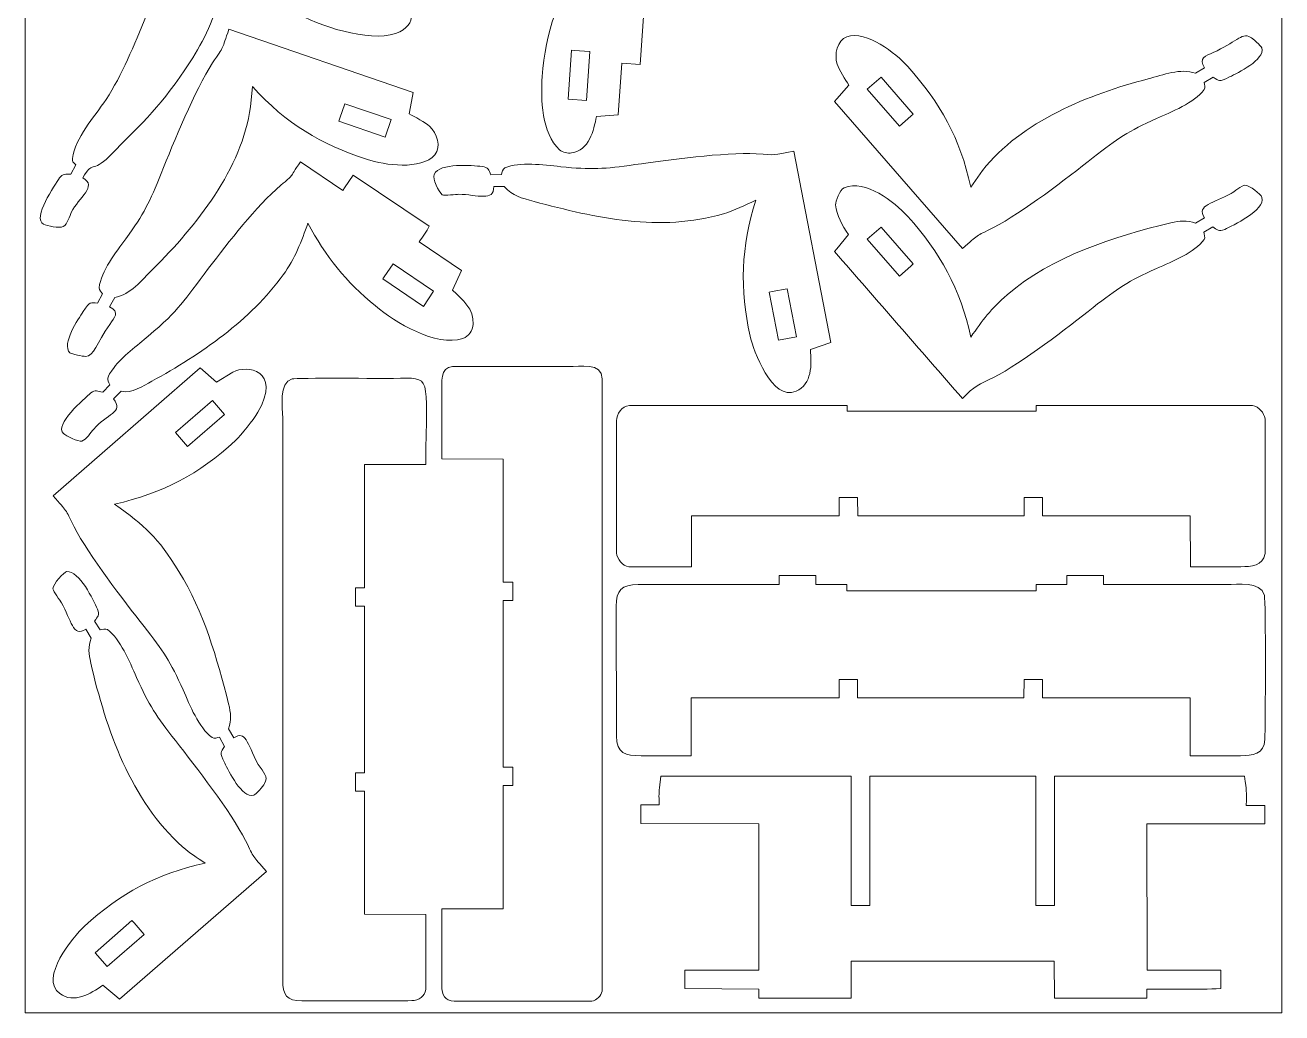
# Model space of a CAD drawing. Header units: centimetres. Extents: x -85 to 60, y -31 to -1.
# Drawn here: x -23.17 to -2.17, y -30.64 to -14.14 of the extents above; entities that cross this region are included whole.
import ezdxf

# ---------------------------------------------------------------- set-up
doc = ezdxf.new("R2010")
doc.units = ezdxf.units.CM
doc.header["$MEASUREMENT"] = 0
doc.layers.add('Camada 1', color=7, linetype='Continuous')

msp = doc.modelspace()

# ---------------------------------------------------------------- linework, layer by layer
at = {"layer": 'Camada 1', "color": 3, "lineweight": 0}
msp.add_lwpolyline([(-23.16834, -30.63638), (-2.16834, -30.63638), (-2.16834, -0.93638), (-23.16834, -0.93638), (-23.16834, -30.63638)], close=True, dxfattribs=at)
at = {"layer": 'Camada 1', "color": 3, "lineweight": 9}
for points, knots in [([(-17.65305, -11.40167), (-17.80567, -11.41269), (-17.78944, -11.39509), (-17.84744, -11.49336), (-17.84744, -11.49336), (-17.84744, -11.49336), (-18.02498, -11.4509), (-18.02498, -11.4509), (-18.02498, -11.4509), (-18.03921, -11.3016), (-18.09518, -11.29094), (-18.23638, -11.24809), (-18.23638, -11.24809), (-18.3747, -11.20588), (-18.83604, -11.05304), (-18.93237, -11.19943), (-18.93237, -11.19943), (-18.97524, -11.26457), (-18.9272, -11.53134), (-18.89762, -11.56283), (-18.89762, -11.56283), (-18.86351, -11.59914), (-18.68108, -11.6233), (-18.63185, -11.63404), (-18.63185, -11.63404), (-18.26376, -11.71437), (-18.11627, -11.92366), (-18.02464, -11.66148), (-18.02464, -11.66148), (-17.79397, -11.71669), (-17.89891, -11.6775), (-17.77372, -11.83692), (-17.77372, -11.83692), (-17.61218, -12.04265), (-16.63289, -12.52183), (-16.38554, -12.63338), (-16.38554, -12.63338), (-15.55638, -13.00731), (-14.74917, -13.19754), (-13.85525, -13.01337), (-13.85525, -13.01337), (-14.24705, -13.63331), (-14.47579, -14.25193), (-14.52787, -14.99677), (-14.52787, -14.99677), (-14.55399, -15.37032), (-14.53652, -15.94113), (-14.23741, -16.22031), (-14.23741, -16.22031), (-14.18759, -16.2618), (-14.10067, -16.28072), (-14.03798, -16.27187), (-14.03798, -16.27187), (-13.73889, -16.22966), (-13.67114, -15.89708), (-13.6193, -15.66193), (-13.6193, -15.66193), (-13.6193, -15.66193), (-13.25642, -15.63467), (-13.25642, -15.63467), (-13.25642, -15.63467), (-13.25642, -15.63467), (-13.19624, -14.77407), (-13.19624, -14.77407), (-13.19624, -14.77407), (-13.19624, -14.77407), (-12.88942, -14.79553), (-12.88942, -14.79553), (-12.88942, -14.79553), (-12.88942, -14.79553), (-12.78267, -13.26885), (-12.78267, -13.26885), (-12.78267, -13.26885), (-12.78267, -13.26885), (-13.08949, -13.24739), (-13.08949, -13.24739), (-13.08949, -13.24739), (-13.08949, -13.24739), (-13.02931, -12.38679), (-13.02931, -12.38679), (-13.02931, -12.38679), (-13.24915, -12.37141), (-13.33075, -12.38214), (-13.53505, -12.3063), (-13.53505, -12.3063), (-14.43141, -11.97353), (-15.57616, -11.99847), (-16.31299, -11.81124), (-16.31299, -11.81124), (-16.78901, -11.69029), (-17.17379, -11.47553), (-17.65305, -11.40167)], [0, 0, 0, 0, 0.04166667, 0.04166667, 0.04166667, 0.04166667, 0.08333333, 0.08333333, 0.08333333, 0.08333333, 0.125, 0.125, 0.125, 0.125, 0.16666667, 0.16666667, 0.16666667, 0.16666667, 0.20833333, 0.20833333, 0.20833333, 0.20833333, 0.25, 0.25, 0.25, 0.25, 0.29166667, 0.29166667, 0.29166667, 0.29166667, 0.33333333, 0.33333333, 0.33333333, 0.33333333, 0.375, 0.375, 0.375, 0.375, 0.41666667, 0.41666667, 0.41666667, 0.41666667, 0.45833333, 0.45833333, 0.45833333, 0.45833333, 0.5, 0.5, 0.5, 0.5, 0.54166667, 0.54166667, 0.54166667, 0.54166667, 0.58333333, 0.58333333, 0.58333333, 0.58333333, 0.625, 0.625, 0.625, 0.625, 0.66666667, 0.66666667, 0.66666667, 0.66666667, 0.70833333, 0.70833333, 0.70833333, 0.70833333, 0.75, 0.75, 0.75, 0.75, 0.79166667, 0.79166667, 0.79166667, 0.79166667, 0.83333333, 0.83333333, 0.83333333, 0.83333333, 0.875, 0.875, 0.875, 0.875, 0.91666667, 0.91666667, 0.91666667, 0.91666667, 1, 1, 1, 1]), ([(-19.37754, -12.28114), (-19.37754, -12.28114), (-19.39463, -12.33078), (-19.39463, -12.33078), (-19.39463, -12.33078), (-19.39463, -12.33078), (-20.21036, -12.04991), (-20.21036, -12.04991), (-20.21036, -12.04991), (-20.33716, -12.41816), (-20.25671, -12.26612), (-20.4261, -12.51516), (-20.4261, -12.51516), (-21.0152, -13.38127), (-21.28358, -14.57586), (-21.8161, -15.37679), (-21.8161, -15.37679), (-22.02015, -15.68369), (-22.32929, -16.01177), (-22.37858, -16.3653), (-22.37858, -16.3653), (-22.38587, -16.41758), (-22.3645, -16.42759), (-22.32035, -16.47264), (-22.32035, -16.47264), (-22.32035, -16.47264), (-22.40491, -16.626), (-22.40491, -16.626), (-22.40491, -16.626), (-22.49022, -16.62517), (-22.54358, -16.61474), (-22.59293, -16.68823), (-22.59293, -16.68823), (-22.67079, -16.80408), (-23.05718, -17.36479), (-22.85915, -17.46137), (-22.85915, -17.46137), (-22.80329, -17.48861), (-22.59222, -17.53578), (-22.53217, -17.50256), (-22.53217, -17.50256), (-22.46126, -17.46332), (-22.42418, -17.32367), (-22.39213, -17.25721), (-22.39213, -17.25721), (-22.28073, -17.0262), (-21.95048, -16.82465), (-22.20385, -16.6873), (-22.20385, -16.6873), (-22.04335, -16.39119), (-22.04513, -16.61605), (-21.76381, -16.33102), (-21.76381, -16.33102), (-21.1752, -15.73463), (-20.89307, -15.48455), (-20.41017, -14.75012), (-20.41017, -14.75012), (-20.17982, -14.3998), (-20.0013, -13.99617), (-19.89103, -13.58802), (-19.89103, -13.58802), (-19.84898, -13.4133), (-19.83653, -13.18753), (-19.82599, -13.00743), (-19.82599, -13.00743), (-19.49729, -13.37317), (-19.11377, -13.68119), (-18.67249, -13.9203), (-18.67249, -13.9203), (-18.26253, -14.14245), (-17.44214, -14.43102), (-16.97732, -14.27391), (-16.97732, -14.27391), (-16.58772, -14.14223), (-16.67383, -13.78251), (-16.93995, -13.61237), (-16.93995, -13.61237), (-16.93995, -13.61237), (-17.19951, -13.46747), (-17.19951, -13.46747), (-17.19951, -13.46747), (-17.19951, -13.46747), (-17.13901, -13.10746), (-17.13901, -13.10746), (-17.13901, -13.10746), (-17.13901, -13.10746), (-17.94765, -12.82902), (-17.94765, -12.82902), (-17.94765, -12.82902), (-17.94765, -12.82902), (-17.84751, -12.53821), (-17.84751, -12.53821), (-17.84751, -12.53821), (-17.84751, -12.53821), (-19.2945, -12.03997), (-19.2945, -12.03997), (-19.2945, -12.03997), (-19.2945, -12.03997), (-19.37754, -12.28114), (-19.37754, -12.28114)], [0, 0, 0, 0, 0.03846154, 0.03846154, 0.03846154, 0.03846154, 0.07692308, 0.07692308, 0.07692308, 0.07692308, 0.11538462, 0.11538462, 0.11538462, 0.11538462, 0.15384615, 0.15384615, 0.15384615, 0.15384615, 0.19230769, 0.19230769, 0.19230769, 0.19230769, 0.23076923, 0.23076923, 0.23076923, 0.23076923, 0.26923077, 0.26923077, 0.26923077, 0.26923077, 0.30769231, 0.30769231, 0.30769231, 0.30769231, 0.34615385, 0.34615385, 0.34615385, 0.34615385, 0.38461538, 0.38461538, 0.38461538, 0.38461538, 0.42307692, 0.42307692, 0.42307692, 0.42307692, 0.46153846, 0.46153846, 0.46153846, 0.46153846, 0.5, 0.5, 0.5, 0.5, 0.53846154, 0.53846154, 0.53846154, 0.53846154, 0.57692308, 0.57692308, 0.57692308, 0.57692308, 0.61538462, 0.61538462, 0.61538462, 0.61538462, 0.65384615, 0.65384615, 0.65384615, 0.65384615, 0.69230769, 0.69230769, 0.69230769, 0.69230769, 0.73076923, 0.73076923, 0.73076923, 0.73076923, 0.76923077, 0.76923077, 0.76923077, 0.76923077, 0.80769231, 0.80769231, 0.80769231, 0.80769231, 0.84615385, 0.84615385, 0.84615385, 0.84615385, 0.88461538, 0.88461538, 0.88461538, 0.88461538, 0.92307692, 0.92307692, 0.92307692, 0.92307692, 1, 1, 1, 1]), ([(-16.69705, -15.32243), (-16.69705, -15.32243), (-16.68459, -15.26327), (-16.68459, -15.26327), (-16.68459, -15.26327), (-16.68459, -15.26327), (-19.76304, -14.20327), (-19.76304, -14.20327), (-19.76304, -14.20327), (-19.88299, -14.55162), (-19.83957, -14.47582), (-20.0367, -14.76758), (-20.0367, -14.76758), (-20.3325, -15.2283), (-20.68608, -16.09367), (-20.89471, -16.61434), (-20.89471, -16.61434), (-21.08702, -17.09426), (-21.18398, -17.29006), (-21.48437, -17.70458), (-21.48437, -17.70458), (-21.65219, -17.93616), (-21.89769, -18.23995), (-21.93371, -18.52574), (-21.93371, -18.52574), (-21.93367, -18.56386), (-21.89429, -18.59809), (-21.87303, -18.62601), (-21.87303, -18.62601), (-21.87303, -18.62601), (-21.95757, -18.77939), (-21.95757, -18.77939), (-21.95757, -18.77939), (-22.0801, -18.77811), (-22.08005, -18.74071), (-22.1962, -18.91934), (-22.1962, -18.91934), (-22.27783, -19.04938), (-22.56725, -19.45756), (-22.41891, -19.61226), (-22.41891, -19.61226), (-22.38669, -19.63258), (-22.20797, -19.67046), (-22.16091, -19.66939), (-22.16091, -19.66939), (-22.00186, -19.66578), (-21.98494, -19.45826), (-21.75468, -19.13486), (-21.75468, -19.13486), (-21.67204, -19.02093), (-21.58116, -18.93582), (-21.75653, -18.84065), (-21.75653, -18.84065), (-21.75653, -18.84065), (-21.67196, -18.68727), (-21.67196, -18.68727), (-21.67196, -18.68727), (-21.4076, -18.64049), (-21.22296, -18.39822), (-21.03146, -18.20964), (-21.03146, -18.20964), (-20.3068, -17.49609), (-19.54792, -16.53456), (-19.40098, -15.50218), (-19.40098, -15.50218), (-19.40098, -15.50218), (-19.37155, -15.16321), (-19.37155, -15.16321), (-19.37155, -15.16321), (-18.79022, -15.79331), (-18.24414, -16.11841), (-17.45004, -16.38024), (-17.45004, -16.38024), (-17.16569, -16.474), (-16.55391, -16.56561), (-16.32001, -16.30123), (-16.32001, -16.30123), (-16.20768, -16.17427), (-16.2877, -15.9357), (-16.41021, -15.82584), (-16.41021, -15.82584), (-16.47895, -15.7642), (-16.66181, -15.66242), (-16.75218, -15.6208), (-16.75218, -15.6208), (-16.75218, -15.6208), (-16.69705, -15.32243), (-16.69705, -15.32243)], [0, 0, 0, 0, 0.04347826, 0.04347826, 0.04347826, 0.04347826, 0.08695652, 0.08695652, 0.08695652, 0.08695652, 0.13043478, 0.13043478, 0.13043478, 0.13043478, 0.17391304, 0.17391304, 0.17391304, 0.17391304, 0.2173913, 0.2173913, 0.2173913, 0.2173913, 0.26086957, 0.26086957, 0.26086957, 0.26086957, 0.30434783, 0.30434783, 0.30434783, 0.30434783, 0.34782609, 0.34782609, 0.34782609, 0.34782609, 0.39130435, 0.39130435, 0.39130435, 0.39130435, 0.43478261, 0.43478261, 0.43478261, 0.43478261, 0.47826087, 0.47826087, 0.47826087, 0.47826087, 0.52173913, 0.52173913, 0.52173913, 0.52173913, 0.56521739, 0.56521739, 0.56521739, 0.56521739, 0.60869565, 0.60869565, 0.60869565, 0.60869565, 0.65217391, 0.65217391, 0.65217391, 0.65217391, 0.69565217, 0.69565217, 0.69565217, 0.69565217, 0.73913043, 0.73913043, 0.73913043, 0.73913043, 0.7826087, 0.7826087, 0.7826087, 0.7826087, 0.82608696, 0.82608696, 0.82608696, 0.82608696, 0.86956522, 0.86956522, 0.86956522, 0.86956522, 0.91304348, 0.91304348, 0.91304348, 0.91304348, 1, 1, 1, 1]), ([(-9.60211, -15.36809), (-9.60211, -15.36809), (-9.64249, -15.4131), (-9.64249, -15.4131), (-9.64249, -15.4131), (-9.64249, -15.4131), (-7.50647, -17.87031), (-7.50647, -17.87031), (-7.50647, -17.87031), (-7.22842, -17.62861), (-7.30391, -17.67251), (-6.98732, -17.51843), (-6.98732, -17.51843), (-6.5009, -17.26743), (-5.7618, -16.69463), (-5.32088, -16.3481), (-5.32088, -16.3481), (-4.91438, -16.02864), (-4.73251, -15.90754), (-4.26511, -15.69874), (-4.26511, -15.69874), (-4.00398, -15.58209), (-3.63947, -15.44179), (-3.46538, -15.21227), (-3.46538, -15.21227), (-3.44636, -15.17925), (-3.46335, -15.12991), (-3.4678, -15.0951), (-3.4678, -15.0951), (-3.4678, -15.0951), (-3.31789, -15.00454), (-3.31789, -15.00454), (-3.31789, -15.00454), (-3.21241, -15.06691), (-3.23116, -15.09928), (-3.04126, -15.00266), (-3.04126, -15.00266), (-2.90556, -14.93085), (-2.45081, -14.72205), (-2.50192, -14.51393), (-2.50192, -14.51393), (-2.51967, -14.48022), (-2.65552, -14.35803), (-2.6968, -14.33543), (-2.6968, -14.33543), (-2.83634, -14.25906), (-2.95479, -14.43032), (-3.31587, -14.59525), (-3.31587, -14.59525), (-3.4444, -14.6526), (-3.56566, -14.68087), (-3.46136, -14.85096), (-3.46136, -14.85096), (-3.46136, -14.85096), (-3.61129, -14.94151), (-3.61129, -14.94151), (-3.61129, -14.94151), (-3.86364, -14.84983), (-4.14467, -14.96733), (-4.4048, -15.0349), (-4.4048, -15.0349), (-5.38916, -15.29057), (-6.5271, -15.74375), (-7.17057, -16.5644), (-7.17057, -16.5644), (-7.17057, -16.5644), (-7.36554, -16.84323), (-7.36554, -16.84323), (-7.36554, -16.84323), (-7.55394, -16.00688), (-7.86431, -15.4523), (-8.42111, -14.8285), (-8.42111, -14.8285), (-8.62048, -14.60513), (-9.10449, -14.2199), (-9.43925, -14.33191), (-9.43925, -14.33191), (-9.6, -14.38569), (-9.64999, -14.63232), (-9.59882, -14.78871), (-9.59882, -14.78871), (-9.57011, -14.87646), (-9.46265, -15.05604), (-9.40519, -15.13726), (-9.40519, -15.13726), (-9.40519, -15.13726), (-9.60211, -15.36809), (-9.60211, -15.36809)], [0, 0, 0, 0, 0.04347826, 0.04347826, 0.04347826, 0.04347826, 0.08695652, 0.08695652, 0.08695652, 0.08695652, 0.13043478, 0.13043478, 0.13043478, 0.13043478, 0.17391304, 0.17391304, 0.17391304, 0.17391304, 0.2173913, 0.2173913, 0.2173913, 0.2173913, 0.26086957, 0.26086957, 0.26086957, 0.26086957, 0.30434783, 0.30434783, 0.30434783, 0.30434783, 0.34782609, 0.34782609, 0.34782609, 0.34782609, 0.39130435, 0.39130435, 0.39130435, 0.39130435, 0.43478261, 0.43478261, 0.43478261, 0.43478261, 0.47826087, 0.47826087, 0.47826087, 0.47826087, 0.52173913, 0.52173913, 0.52173913, 0.52173913, 0.56521739, 0.56521739, 0.56521739, 0.56521739, 0.60869565, 0.60869565, 0.60869565, 0.60869565, 0.65217391, 0.65217391, 0.65217391, 0.65217391, 0.69565217, 0.69565217, 0.69565217, 0.69565217, 0.73913043, 0.73913043, 0.73913043, 0.73913043, 0.7826087, 0.7826087, 0.7826087, 0.7826087, 0.82608696, 0.82608696, 0.82608696, 0.82608696, 0.86956522, 0.86956522, 0.86956522, 0.86956522, 0.91304348, 0.91304348, 0.91304348, 0.91304348, 1, 1, 1, 1]), ([(-14.66247, -17.08414), (-13.62584, -17.35631), (-12.56313, -17.60176), (-11.49741, -17.28663), (-11.49741, -17.28663), (-11.31064, -17.23141), (-11.13522, -17.1449), (-10.96063, -17.06002), (-10.96063, -17.06002), (-11.20609, -17.8475), (-11.23011, -18.53775), (-11.05386, -19.33262), (-11.05386, -19.33262), (-11.00149, -19.56879), (-10.68623, -20.42842), (-10.28644, -20.25337), (-10.28644, -20.25337), (-10.01775, -20.13572), (-10.0239, -19.80919), (-10.04727, -19.55728), (-10.04727, -19.55728), (-10.04727, -19.55728), (-9.70381, -19.43703), (-9.70381, -19.43703), (-9.70381, -19.43703), (-9.70381, -19.43703), (-10.32505, -16.24103), (-10.32505, -16.24103), (-10.32505, -16.24103), (-10.68662, -16.31132), (-10.5994, -16.31106), (-10.95058, -16.28621), (-10.95058, -16.28621), (-11.49725, -16.26036), (-12.42386, -16.38688), (-12.97892, -16.4665), (-12.97892, -16.4665), (-13.49099, -16.53995), (-13.7085, -16.55385), (-14.21793, -16.50096), (-14.21793, -16.50096), (-14.52015, -16.4696), (-14.90029, -16.41577), (-15.15375, -16.5224), (-15.15375, -16.5224), (-15.18773, -16.54206), (-15.19924, -16.59807), (-15.2088, -16.63246), (-15.2088, -16.63246), (-15.2088, -16.63246), (-15.38391, -16.63591), (-15.38391, -16.63591), (-15.38391, -16.63591), (-15.42431, -16.55639), (-15.42283, -16.51489), (-15.53321, -16.49679), (-15.53321, -16.49679), (-15.69457, -16.48131), (-16.24177, -16.43199), (-16.33283, -16.62929), (-16.33283, -16.62929), (-16.36797, -16.70542), (-16.26221, -16.91606), (-16.19785, -16.9699), (-16.19785, -16.9699), (-16.16431, -16.98882), (-15.96154, -16.96409), (-15.92414, -16.96255), (-15.92414, -16.96255), (-15.60647, -16.96531), (-15.33101, -17.0932), (-15.33787, -16.83334), (-15.33787, -16.83334), (-15.33787, -16.83334), (-15.16277, -16.82984), (-15.16277, -16.82984), (-15.16277, -16.82984), (-15.02005, -16.99968), (-14.87987, -17.0181), (-14.66247, -17.08414)], [0, 0, 0, 0, 0.04761905, 0.04761905, 0.04761905, 0.04761905, 0.0952381, 0.0952381, 0.0952381, 0.0952381, 0.14285714, 0.14285714, 0.14285714, 0.14285714, 0.19047619, 0.19047619, 0.19047619, 0.19047619, 0.23809524, 0.23809524, 0.23809524, 0.23809524, 0.28571429, 0.28571429, 0.28571429, 0.28571429, 0.33333333, 0.33333333, 0.33333333, 0.33333333, 0.38095238, 0.38095238, 0.38095238, 0.38095238, 0.42857143, 0.42857143, 0.42857143, 0.42857143, 0.47619048, 0.47619048, 0.47619048, 0.47619048, 0.52380952, 0.52380952, 0.52380952, 0.52380952, 0.57142857, 0.57142857, 0.57142857, 0.57142857, 0.61904762, 0.61904762, 0.61904762, 0.61904762, 0.66666667, 0.66666667, 0.66666667, 0.66666667, 0.71428571, 0.71428571, 0.71428571, 0.71428571, 0.76190476, 0.76190476, 0.76190476, 0.76190476, 0.80952381, 0.80952381, 0.80952381, 0.80952381, 0.85714286, 0.85714286, 0.85714286, 0.85714286, 0.9047619, 0.9047619, 0.9047619, 0.9047619, 1, 1, 1, 1]), ([(-17.82909, -16.85278), (-17.82909, -16.85278), (-17.85847, -16.89634), (-17.85847, -16.89634), (-17.85847, -16.89634), (-17.85847, -16.89634), (-18.56748, -16.41811), (-18.56748, -16.41811), (-18.56748, -16.41811), (-18.77294, -16.72272), (-18.66946, -16.61875), (-18.89627, -16.81168), (-18.89627, -16.81168), (-19.31123, -17.16466), (-19.76529, -17.76091), (-20.10225, -18.19712), (-20.10225, -18.19712), (-20.5287, -18.75441), (-20.56976, -18.8741), (-21.11334, -19.33394), (-21.11334, -19.33394), (-21.27882, -19.4719), (-21.55671, -19.68503), (-21.6821, -19.8552), (-21.6821, -19.8552), (-21.81528, -20.03595), (-21.80449, -20.04774), (-21.75027, -20.14403), (-21.75027, -20.14403), (-21.75027, -20.14403), (-21.87161, -20.2703), (-21.87161, -20.2703), (-21.87161, -20.2703), (-21.95375, -20.24744), (-22.00265, -20.22353), (-22.06932, -20.2817), (-22.06932, -20.2817), (-22.17419, -20.37317), (-22.69364, -20.81433), (-22.52658, -20.95961), (-22.52658, -20.95961), (-22.48126, -20.99902), (-22.28559, -21.09996), (-22.2214, -21.08402), (-22.2214, -21.08402), (-22.14275, -21.0645), (-22.07081, -20.93915), (-22.02266, -20.88326), (-22.02266, -20.88326), (-21.81324, -20.64016), (-21.50507, -20.59995), (-21.69326, -20.38152), (-21.69326, -20.38152), (-21.69326, -20.38152), (-21.56148, -20.25325), (-21.56148, -20.25325), (-21.56148, -20.25325), (-21.3872, -20.2909), (-21.19963, -20.16619), (-21.04874, -20.08332), (-21.04874, -20.08332), (-20.23597, -19.63696), (-19.40167, -19.06818), (-18.85442, -18.30579), (-18.85442, -18.30579), (-18.6668, -18.04441), (-18.54472, -17.74591), (-18.444, -17.44247), (-18.444, -17.44247), (-18.15391, -17.99535), (-17.80279, -18.42895), (-17.31544, -18.82806), (-17.31544, -18.82806), (-16.98467, -19.09895), (-16.30871, -19.51873), (-15.85359, -19.37069), (-15.85359, -19.37069), (-15.75263, -19.33363), (-15.69121, -19.24259), (-15.68375, -19.13237), (-15.68375, -19.13237), (-15.66666, -18.87975), (-15.85633, -18.72351), (-16.02609, -18.56665), (-16.02609, -18.56665), (-16.02609, -18.56665), (-15.87449, -18.23455), (-15.87449, -18.23455), (-15.87449, -18.23455), (-15.87449, -18.23455), (-16.5835, -17.75632), (-16.5835, -17.75632), (-16.5835, -17.75632), (-16.53012, -17.67718), (-16.45598, -17.58089), (-16.41771, -17.49712), (-16.41771, -17.49712), (-16.41771, -17.49712), (-17.68646, -16.64133), (-17.68646, -16.64133), (-17.68646, -16.64133), (-17.68646, -16.64133), (-17.82909, -16.85278), (-17.82909, -16.85278)], [0, 0, 0, 0, 0.03703704, 0.03703704, 0.03703704, 0.03703704, 0.07407407, 0.07407407, 0.07407407, 0.07407407, 0.11111111, 0.11111111, 0.11111111, 0.11111111, 0.14814815, 0.14814815, 0.14814815, 0.14814815, 0.18518519, 0.18518519, 0.18518519, 0.18518519, 0.22222222, 0.22222222, 0.22222222, 0.22222222, 0.25925926, 0.25925926, 0.25925926, 0.25925926, 0.2962963, 0.2962963, 0.2962963, 0.2962963, 0.33333333, 0.33333333, 0.33333333, 0.33333333, 0.37037037, 0.37037037, 0.37037037, 0.37037037, 0.40740741, 0.40740741, 0.40740741, 0.40740741, 0.44444444, 0.44444444, 0.44444444, 0.44444444, 0.48148148, 0.48148148, 0.48148148, 0.48148148, 0.51851852, 0.51851852, 0.51851852, 0.51851852, 0.55555556, 0.55555556, 0.55555556, 0.55555556, 0.59259259, 0.59259259, 0.59259259, 0.59259259, 0.62962963, 0.62962963, 0.62962963, 0.62962963, 0.66666667, 0.66666667, 0.66666667, 0.66666667, 0.7037037, 0.7037037, 0.7037037, 0.7037037, 0.74074074, 0.74074074, 0.74074074, 0.74074074, 0.77777778, 0.77777778, 0.77777778, 0.77777778, 0.81481481, 0.81481481, 0.81481481, 0.81481481, 0.85185185, 0.85185185, 0.85185185, 0.85185185, 0.88888889, 0.88888889, 0.88888889, 0.88888889, 0.92592593, 0.92592593, 0.92592593, 0.92592593, 1, 1, 1, 1]), ([(-9.60215, -17.87261), (-9.60215, -17.87261), (-9.64254, -17.91764), (-9.64254, -17.91764), (-9.64254, -17.91764), (-8.93054, -18.7367), (-8.21853, -19.55578), (-7.50653, -20.37484), (-7.50653, -20.37484), (-7.31106, -20.16746), (-7.22039, -20.13637), (-6.98738, -20.02298), (-6.98738, -20.02298), (-6.50088, -19.77193), (-5.76192, -19.19922), (-5.32092, -18.85264), (-5.32092, -18.85264), (-4.91441, -18.53316), (-4.73258, -18.41209), (-4.26515, -18.20329), (-4.26515, -18.20329), (-3.98775, -18.07936), (-3.63162, -17.93592), (-3.46542, -17.71681), (-3.46542, -17.71681), (-3.44573, -17.68261), (-3.46383, -17.62874), (-3.47276, -17.59399), (-3.47276, -17.59399), (-3.47276, -17.59399), (-3.32286, -17.50344), (-3.32286, -17.50344), (-3.32286, -17.50344), (-3.24807, -17.55207), (-3.22873, -17.58879), (-3.12398, -17.54924), (-3.12398, -17.54924), (-2.9949, -17.49037), (-2.43766, -17.22239), (-2.50195, -17.01844), (-2.50195, -17.01844), (-2.52302, -16.95162), (-2.70673, -16.81718), (-2.78496, -16.80723), (-2.78496, -16.80723), (-2.82727, -16.80984), (-2.98295, -16.92805), (-3.0183, -16.95042), (-3.0183, -16.95042), (-3.30471, -17.11243), (-3.60231, -17.1375), (-3.4614, -17.3555), (-3.4614, -17.3555), (-3.4614, -17.3555), (-3.61132, -17.44603), (-3.61132, -17.44603), (-3.61132, -17.44603), (-3.75229, -17.39488), (-3.87628, -17.40184), (-4.02556, -17.43833), (-4.02556, -17.43833), (-4.96828, -17.66882), (-6.01989, -17.99907), (-6.75777, -18.6405), (-6.75777, -18.6405), (-7.02626, -18.8739), (-7.17574, -19.06704), (-7.36558, -19.34777), (-7.36558, -19.34777), (-7.54679, -18.54301), (-7.87103, -17.93332), (-8.42114, -17.33303), (-8.42114, -17.33303), (-8.64718, -17.08637), (-9.1278, -16.70722), (-9.48311, -16.85467), (-9.48311, -16.85467), (-9.557, -16.88534), (-9.62834, -17.08706), (-9.62519, -17.13718), (-9.62519, -17.13718), (-9.6045, -17.31634), (-9.51673, -17.48207), (-9.41011, -17.63613), (-9.41011, -17.63613), (-9.41011, -17.63613), (-9.60215, -17.87261), (-9.60215, -17.87261)], [0, 0, 0, 0, 0.04347826, 0.04347826, 0.04347826, 0.04347826, 0.08695652, 0.08695652, 0.08695652, 0.08695652, 0.13043478, 0.13043478, 0.13043478, 0.13043478, 0.17391304, 0.17391304, 0.17391304, 0.17391304, 0.2173913, 0.2173913, 0.2173913, 0.2173913, 0.26086957, 0.26086957, 0.26086957, 0.26086957, 0.30434783, 0.30434783, 0.30434783, 0.30434783, 0.34782609, 0.34782609, 0.34782609, 0.34782609, 0.39130435, 0.39130435, 0.39130435, 0.39130435, 0.43478261, 0.43478261, 0.43478261, 0.43478261, 0.47826087, 0.47826087, 0.47826087, 0.47826087, 0.52173913, 0.52173913, 0.52173913, 0.52173913, 0.56521739, 0.56521739, 0.56521739, 0.56521739, 0.60869565, 0.60869565, 0.60869565, 0.60869565, 0.65217391, 0.65217391, 0.65217391, 0.65217391, 0.69565217, 0.69565217, 0.69565217, 0.69565217, 0.73913043, 0.73913043, 0.73913043, 0.73913043, 0.7826087, 0.7826087, 0.7826087, 0.7826087, 0.82608696, 0.82608696, 0.82608696, 0.82608696, 0.86956522, 0.86956522, 0.86956522, 0.86956522, 0.91304348, 0.91304348, 0.91304348, 0.91304348, 1, 1, 1, 1]), ([(-19.27715, -26.48586), (-19.46737, -26.10691), (-19.48065, -25.91898), (-19.68222, -26.04276), (-19.68222, -26.04276), (-19.68222, -26.04276), (-19.77278, -25.89287), (-19.77278, -25.89287), (-19.77278, -25.89287), (-19.71464, -25.73256), (-19.72943, -25.63857), (-19.77002, -25.47295), (-19.77002, -25.47295), (-19.96096, -24.71283), (-20.18235, -23.9354), (-20.5991, -23.26135), (-20.5991, -23.26135), (-20.9574, -22.68183), (-21.15843, -22.50876), (-21.6745, -22.13861), (-21.6745, -22.13861), (-20.86094, -21.95514), (-20.26576, -21.63828), (-19.65979, -21.08303), (-19.65979, -21.08303), (-19.54855, -20.97561), (-19.35978, -20.74174), (-19.28068, -20.60437), (-19.28068, -20.60437), (-18.87041, -19.89186), (-19.46843, -19.80952), (-19.69626, -19.9319), (-19.69626, -19.9319), (-19.69626, -19.9319), (-19.96851, -20.09895), (-19.96851, -20.09895), (-19.96851, -20.09895), (-19.96851, -20.09895), (-20.24438, -19.86163), (-20.24438, -19.86163), (-20.24438, -19.86163), (-20.24438, -19.86163), (-22.7016, -21.99766), (-22.7016, -21.99766), (-22.7016, -21.99766), (-22.45998, -22.2756), (-22.50377, -22.20026), (-22.3497, -22.51677), (-22.3497, -22.51677), (-22.09855, -23.00346), (-21.52603, -23.74211), (-21.17935, -24.18328), (-21.17935, -24.18328), (-20.85997, -24.58972), (-20.73878, -24.77165), (-20.52998, -25.23902), (-20.52998, -25.23902), (-20.41333, -25.50013), (-20.27307, -25.86468), (-20.04354, -26.03879), (-20.04354, -26.03879), (-20.00938, -26.05845), (-19.95543, -26.04035), (-19.92073, -26.03139), (-19.92073, -26.03139), (-19.92073, -26.03139), (-19.83584, -26.18622), (-19.83584, -26.18622), (-19.83584, -26.18622), (-19.89828, -26.292), (-19.93049, -26.27294), (-19.8339, -26.46286), (-19.8339, -26.46286), (-19.76208, -26.59862), (-19.55335, -27.05318), (-19.34518, -27.00224), (-19.34518, -27.00224), (-19.31152, -26.98457), (-19.18923, -26.84848), (-19.16668, -26.80732), (-19.16668, -26.80732), (-19.10278, -26.69068), (-19.18092, -26.62335), (-19.27715, -26.48586)], [0, 0, 0, 0, 0.04545455, 0.04545455, 0.04545455, 0.04545455, 0.09090909, 0.09090909, 0.09090909, 0.09090909, 0.13636364, 0.13636364, 0.13636364, 0.13636364, 0.18181818, 0.18181818, 0.18181818, 0.18181818, 0.22727273, 0.22727273, 0.22727273, 0.22727273, 0.27272727, 0.27272727, 0.27272727, 0.27272727, 0.31818182, 0.31818182, 0.31818182, 0.31818182, 0.36363636, 0.36363636, 0.36363636, 0.36363636, 0.40909091, 0.40909091, 0.40909091, 0.40909091, 0.45454545, 0.45454545, 0.45454545, 0.45454545, 0.5, 0.5, 0.5, 0.5, 0.54545455, 0.54545455, 0.54545455, 0.54545455, 0.59090909, 0.59090909, 0.59090909, 0.59090909, 0.63636364, 0.63636364, 0.63636364, 0.63636364, 0.68181818, 0.68181818, 0.68181818, 0.68181818, 0.72727273, 0.72727273, 0.72727273, 0.72727273, 0.77272727, 0.77272727, 0.77272727, 0.77272727, 0.81818182, 0.81818182, 0.81818182, 0.81818182, 0.86363636, 0.86363636, 0.86363636, 0.86363636, 0.90909091, 0.90909091, 0.90909091, 0.90909091, 1, 1, 1, 1]), ([(-17.49947, -23.96135), (-17.49947, -23.96135), (-17.49947, -23.84133), (-17.49947, -23.84133), (-17.49947, -23.84133), (-17.49947, -23.84133), (-17.6495, -23.84133), (-17.6495, -23.84133), (-17.6495, -23.84133), (-17.6495, -23.84133), (-17.6495, -23.53373), (-17.6495, -23.53373), (-17.6495, -23.53373), (-17.6495, -23.53373), (-17.49947, -23.53373), (-17.49947, -23.53373), (-17.49947, -23.53373), (-17.49947, -23.53373), (-17.49947, -21.47825), (-17.49947, -21.47825), (-17.49947, -21.47825), (-17.49947, -21.47825), (-16.47172, -21.47825), (-16.47172, -21.47825), (-16.47172, -21.47825), (-16.47172, -19.9475), (-16.34338, -20.02957), (-17.01184, -20.03788), (-17.01184, -20.03788), (-17.16254, -20.03913), (-18.64728, -20.02859), (-18.70727, -20.04538), (-18.70727, -20.04538), (-18.93428, -20.1089), (-18.86483, -20.52119), (-18.86483, -20.69804), (-18.86483, -20.69804), (-18.86483, -20.69804), (-18.86483, -30.0829), (-18.86483, -30.0829), (-18.86483, -30.0829), (-18.86483, -30.34169), (-18.79574, -30.43547), (-18.54224, -30.43547), (-18.54224, -30.43547), (-18.28247, -30.43547), (-16.78715, -30.445), (-16.66675, -30.42797), (-16.66675, -30.42797), (-16.54894, -30.41132), (-16.47172, -30.32092), (-16.47172, -30.2029), (-16.47172, -30.2029), (-16.47172, -30.2029), (-16.47172, -28.99511), (-16.47172, -28.99511), (-16.47172, -28.99511), (-16.47172, -28.99511), (-17.49947, -28.98763), (-17.49947, -28.98763), (-17.49947, -28.98763), (-17.49947, -28.98763), (-17.49947, -26.93211), (-17.49947, -26.93211), (-17.49947, -26.93211), (-17.49947, -26.93211), (-17.6495, -26.93211), (-17.6495, -26.93211), (-17.6495, -26.93211), (-17.6495, -26.93211), (-17.6495, -26.6245), (-17.6495, -26.6245), (-17.6495, -26.6245), (-17.6495, -26.6245), (-17.49947, -26.6245), (-17.49947, -26.6245), (-17.49947, -26.6245), (-17.49947, -26.6245), (-17.49947, -23.96135), (-17.49947, -23.96135)], [0, 0, 0, 0, 0.04761905, 0.04761905, 0.04761905, 0.04761905, 0.0952381, 0.0952381, 0.0952381, 0.0952381, 0.14285714, 0.14285714, 0.14285714, 0.14285714, 0.19047619, 0.19047619, 0.19047619, 0.19047619, 0.23809524, 0.23809524, 0.23809524, 0.23809524, 0.28571429, 0.28571429, 0.28571429, 0.28571429, 0.33333333, 0.33333333, 0.33333333, 0.33333333, 0.38095238, 0.38095238, 0.38095238, 0.38095238, 0.42857143, 0.42857143, 0.42857143, 0.42857143, 0.47619048, 0.47619048, 0.47619048, 0.47619048, 0.52380952, 0.52380952, 0.52380952, 0.52380952, 0.57142857, 0.57142857, 0.57142857, 0.57142857, 0.61904762, 0.61904762, 0.61904762, 0.61904762, 0.66666667, 0.66666667, 0.66666667, 0.66666667, 0.71428571, 0.71428571, 0.71428571, 0.71428571, 0.76190476, 0.76190476, 0.76190476, 0.76190476, 0.80952381, 0.80952381, 0.80952381, 0.80952381, 0.85714286, 0.85714286, 0.85714286, 0.85714286, 0.9047619, 0.9047619, 0.9047619, 0.9047619, 1, 1, 1, 1]), ([(-15.17904, -26.41293), (-15.17904, -26.41293), (-15.17904, -26.53298), (-15.17904, -26.53298), (-15.17904, -26.53298), (-15.17904, -26.53298), (-15.02152, -26.53298), (-15.02152, -26.53298), (-15.02152, -26.53298), (-15.02152, -26.53298), (-15.02152, -26.84054), (-15.02152, -26.84054), (-15.02152, -26.84054), (-15.02152, -26.84054), (-15.17904, -26.84054), (-15.17904, -26.84054), (-15.17904, -26.84054), (-15.17904, -26.84054), (-15.17904, -28.89605), (-15.17904, -28.89605), (-15.17904, -28.89605), (-15.17904, -28.89605), (-16.20681, -28.89605), (-16.20681, -28.89605), (-16.20681, -28.89605), (-16.20681, -28.89605), (-16.20681, -30.17887), (-16.20681, -30.17887), (-16.20681, -30.17887), (-16.20681, -30.34558), (-16.15687, -30.427), (-15.99675, -30.44145), (-15.99675, -30.44145), (-15.99675, -30.44145), (-13.70116, -30.44145), (-13.70116, -30.44145), (-13.70116, -30.44145), (-13.61591, -30.43091), (-13.54147, -30.3431), (-13.52863, -30.2764), (-13.52863, -30.2764), (-13.52863, -30.2764), (-13.52863, -20.04383), (-13.52863, -20.04383), (-13.52863, -20.04383), (-13.52863, -19.76569), (-13.90301, -19.83992), (-14.09125, -19.8413), (-14.09125, -19.8413), (-14.09125, -19.8413), (-16.02673, -19.8413), (-16.02673, -19.8413), (-16.02673, -19.8413), (-16.23454, -19.85155), (-16.20681, -20.11539), (-16.20681, -20.25389), (-16.20681, -20.25389), (-16.20681, -20.62898), (-16.20681, -21.00407), (-16.20681, -21.37916), (-16.20681, -21.37916), (-16.20681, -21.37916), (-15.17904, -21.38668), (-15.17904, -21.38668), (-15.17904, -21.38668), (-15.17904, -21.38668), (-15.17904, -23.44217), (-15.17904, -23.44217), (-15.17904, -23.44217), (-15.17904, -23.44217), (-15.02152, -23.44217), (-15.02152, -23.44217), (-15.02152, -23.44217), (-15.02152, -23.44217), (-15.02152, -23.74978), (-15.02152, -23.74978), (-15.02152, -23.74978), (-15.02152, -23.74978), (-15.17904, -23.74978), (-15.17904, -23.74978), (-15.17904, -23.74978), (-15.17904, -24.63749), (-15.17904, -25.52522), (-15.17904, -26.41293)], [0, 0, 0, 0, 0.04545455, 0.04545455, 0.04545455, 0.04545455, 0.09090909, 0.09090909, 0.09090909, 0.09090909, 0.13636364, 0.13636364, 0.13636364, 0.13636364, 0.18181818, 0.18181818, 0.18181818, 0.18181818, 0.22727273, 0.22727273, 0.22727273, 0.22727273, 0.27272727, 0.27272727, 0.27272727, 0.27272727, 0.31818182, 0.31818182, 0.31818182, 0.31818182, 0.36363636, 0.36363636, 0.36363636, 0.36363636, 0.40909091, 0.40909091, 0.40909091, 0.40909091, 0.45454545, 0.45454545, 0.45454545, 0.45454545, 0.5, 0.5, 0.5, 0.5, 0.54545455, 0.54545455, 0.54545455, 0.54545455, 0.59090909, 0.59090909, 0.59090909, 0.59090909, 0.63636364, 0.63636364, 0.63636364, 0.63636364, 0.68181818, 0.68181818, 0.68181818, 0.68181818, 0.72727273, 0.72727273, 0.72727273, 0.72727273, 0.77272727, 0.77272727, 0.77272727, 0.77272727, 0.81818182, 0.81818182, 0.81818182, 0.81818182, 0.86363636, 0.86363636, 0.86363636, 0.86363636, 0.90909091, 0.90909091, 0.90909091, 0.90909091, 1, 1, 1, 1]), ([(-2.85334, -23.18297), (-2.68273, -23.18297), (-2.48487, -23.17343), (-2.44823, -22.96543), (-2.44823, -22.96543), (-2.44823, -22.96543), (-2.44823, -20.71487), (-2.44823, -20.71487), (-2.44823, -20.71487), (-2.46535, -20.60933), (-2.55371, -20.51447), (-2.65829, -20.48978), (-2.65829, -20.48978), (-2.65829, -20.48978), (-6.27418, -20.48978), (-6.27418, -20.48978), (-6.27418, -20.48978), (-6.27418, -20.48978), (-6.27418, -20.58732), (-6.27418, -20.58732), (-6.27418, -20.58732), (-6.27418, -20.58732), (-9.43249, -20.58732), (-9.43249, -20.58732), (-9.43249, -20.58732), (-9.43249, -20.58732), (-9.43249, -20.48978), (-9.43249, -20.48978), (-9.43249, -20.48978), (-9.43249, -20.48978), (-13.07088, -20.48978), (-13.07088, -20.48978), (-13.07088, -20.48978), (-13.20377, -20.5014), (-13.28241, -20.63594), (-13.28844, -20.74484), (-13.28844, -20.74484), (-13.28844, -20.74484), (-13.28844, -22.95791), (-13.28844, -22.95791), (-13.28844, -22.95791), (-13.27035, -23.04938), (-13.19211, -23.17381), (-13.07841, -23.18297), (-13.07841, -23.18297), (-13.07841, -23.18297), (-12.03563, -23.18297), (-12.03563, -23.18297), (-12.03563, -23.18297), (-12.03563, -23.18297), (-12.03563, -22.33524), (-12.03563, -22.33524), (-12.03563, -22.33524), (-12.03563, -22.33524), (-9.56752, -22.33524), (-9.56752, -22.33524), (-9.56752, -22.33524), (-9.56752, -22.33524), (-9.56752, -22.02768), (-9.56752, -22.02768), (-9.56752, -22.02768), (-9.46499, -22.02768), (-9.36247, -22.02768), (-9.25995, -22.02768), (-9.25995, -22.02768), (-9.25995, -22.02768), (-9.25242, -22.33524), (-9.25242, -22.33524), (-9.25242, -22.33524), (-8.3272, -22.33524), (-7.40197, -22.33524), (-6.47675, -22.33524), (-6.47675, -22.33524), (-6.47675, -22.33524), (-6.47675, -22.02768), (-6.47675, -22.02768), (-6.47675, -22.02768), (-6.47675, -22.02768), (-6.16919, -22.02768), (-6.16919, -22.02768), (-6.16919, -22.02768), (-6.16919, -22.02768), (-6.16919, -22.33524), (-6.16919, -22.33524), (-6.16919, -22.33524), (-6.16919, -22.33524), (-3.70103, -22.33524), (-3.70103, -22.33524), (-3.70103, -22.33524), (-3.70103, -22.33524), (-3.69354, -23.18297), (-3.69354, -23.18297), (-3.69354, -23.18297), (-3.41347, -23.18297), (-3.13341, -23.18297), (-2.85334, -23.18297)], [0, 0, 0, 0, 0.04, 0.04, 0.04, 0.04, 0.08, 0.08, 0.08, 0.08, 0.12, 0.12, 0.12, 0.12, 0.16, 0.16, 0.16, 0.16, 0.2, 0.2, 0.2, 0.2, 0.24, 0.24, 0.24, 0.24, 0.28, 0.28, 0.28, 0.28, 0.32, 0.32, 0.32, 0.32, 0.36, 0.36, 0.36, 0.36, 0.4, 0.4, 0.4, 0.4, 0.44, 0.44, 0.44, 0.44, 0.48, 0.48, 0.48, 0.48, 0.52, 0.52, 0.52, 0.52, 0.56, 0.56, 0.56, 0.56, 0.6, 0.6, 0.6, 0.6, 0.64, 0.64, 0.64, 0.64, 0.68, 0.68, 0.68, 0.68, 0.72, 0.72, 0.72, 0.72, 0.76, 0.76, 0.76, 0.76, 0.8, 0.8, 0.8, 0.8, 0.84, 0.84, 0.84, 0.84, 0.88, 0.88, 0.88, 0.88, 0.92, 0.92, 0.92, 0.92, 1, 1, 1, 1]), ([(-21.63745, -30.36989), (-21.63745, -30.36989), (-21.59241, -30.41029), (-21.59241, -30.41029), (-21.59241, -30.41029), (-21.59241, -30.41029), (-19.13521, -28.27427), (-19.13521, -28.27427), (-19.13521, -28.27427), (-19.38165, -27.99077), (-19.33419, -28.06931), (-19.48711, -27.75513), (-19.48711, -27.75513), (-19.73805, -27.26883), (-20.31098, -26.5295), (-20.65742, -26.08866), (-20.65742, -26.08866), (-20.97695, -25.68205), (-21.09792, -25.50048), (-21.30677, -25.03292), (-21.30677, -25.03292), (-21.43071, -24.75548), (-21.57417, -24.39942), (-21.79325, -24.23317), (-21.79325, -24.23317), (-21.82745, -24.21345), (-21.88134, -24.23158), (-21.91609, -24.24053), (-21.91609, -24.24053), (-21.91609, -24.24053), (-22.00662, -24.09061), (-22.00662, -24.09061), (-22.00662, -24.09061), (-21.95799, -24.01583), (-21.92126, -23.99644), (-21.96081, -23.89173), (-21.96081, -23.89173), (-22.02817, -23.74408), (-22.25884, -23.24588), (-22.47536, -23.26552), (-22.47536, -23.26552), (-22.5126, -23.26889), (-22.708, -23.46902), (-22.70283, -23.55271), (-22.70283, -23.55271), (-22.70021, -23.59511), (-22.58199, -23.75074), (-22.55963, -23.78605), (-22.55963, -23.78605), (-22.39769, -24.07229), (-22.37255, -24.37015), (-22.1546, -24.22916), (-22.1546, -24.22916), (-22.1546, -24.22916), (-22.06404, -24.37906), (-22.06404, -24.37906), (-22.06404, -24.37906), (-22.11879, -24.52996), (-22.10923, -24.63128), (-22.07171, -24.7933), (-22.07171, -24.7933), (-21.81612, -25.89694), (-21.40338, -27.09218), (-20.53685, -27.86254), (-20.53685, -27.86254), (-20.41025, -27.97509), (-20.30142, -28.0392), (-20.16229, -28.13334), (-20.16229, -28.13334), (-20.96697, -28.31438), (-21.57682, -28.63887), (-22.17701, -29.18888), (-22.17701, -29.18888), (-22.3711, -29.36674), (-22.93717, -30.05894), (-22.5907, -30.31388), (-22.5907, -30.31388), (-22.35446, -30.48771), (-22.07479, -30.31914), (-21.86827, -30.17295), (-21.86827, -30.17295), (-21.86827, -30.17295), (-21.63745, -30.36989), (-21.63745, -30.36989)], [0, 0, 0, 0, 0.04545455, 0.04545455, 0.04545455, 0.04545455, 0.09090909, 0.09090909, 0.09090909, 0.09090909, 0.13636364, 0.13636364, 0.13636364, 0.13636364, 0.18181818, 0.18181818, 0.18181818, 0.18181818, 0.22727273, 0.22727273, 0.22727273, 0.22727273, 0.27272727, 0.27272727, 0.27272727, 0.27272727, 0.31818182, 0.31818182, 0.31818182, 0.31818182, 0.36363636, 0.36363636, 0.36363636, 0.36363636, 0.40909091, 0.40909091, 0.40909091, 0.40909091, 0.45454545, 0.45454545, 0.45454545, 0.45454545, 0.5, 0.5, 0.5, 0.5, 0.54545455, 0.54545455, 0.54545455, 0.54545455, 0.59090909, 0.59090909, 0.59090909, 0.59090909, 0.63636364, 0.63636364, 0.63636364, 0.63636364, 0.68181818, 0.68181818, 0.68181818, 0.68181818, 0.72727273, 0.72727273, 0.72727273, 0.72727273, 0.77272727, 0.77272727, 0.77272727, 0.77272727, 0.81818182, 0.81818182, 0.81818182, 0.81818182, 0.86363636, 0.86363636, 0.86363636, 0.86363636, 0.90909091, 0.90909091, 0.90909091, 0.90909091, 1, 1, 1, 1]), ([(-2.85803, -26.34053), (-2.6594, -26.34053), (-2.46299, -26.31393), (-2.45296, -26.07045), (-2.45296, -26.07045), (-2.44394, -25.85143), (-2.43434, -23.75503), (-2.46045, -23.66234), (-2.46045, -23.66234), (-2.53004, -23.41534), (-2.90822, -23.48229), (-3.09059, -23.48229), (-3.09059, -23.48229), (-3.77577, -23.48229), (-4.46093, -23.48229), (-5.14611, -23.48229), (-5.14611, -23.48229), (-5.14611, -23.48229), (-5.14611, -23.33223), (-5.14611, -23.33223), (-5.14611, -23.33223), (-5.14611, -23.33223), (-5.76128, -23.33223), (-5.76128, -23.33223), (-5.76128, -23.33223), (-5.76128, -23.33223), (-5.76128, -23.48229), (-5.76128, -23.48229), (-5.76128, -23.48229), (-5.76128, -23.48229), (-6.27142, -23.48229), (-6.27142, -23.48229), (-6.27142, -23.48229), (-6.27142, -23.48229), (-6.27142, -23.58731), (-6.27142, -23.58731), (-6.27142, -23.58731), (-7.32668, -23.58731), (-8.38193, -23.58731), (-9.43719, -23.58731), (-9.43719, -23.58731), (-9.43719, -23.58731), (-9.43719, -23.48229), (-9.43719, -23.48229), (-9.43719, -23.48229), (-9.43719, -23.48229), (-9.95481, -23.48229), (-9.95481, -23.48229), (-9.95481, -23.48229), (-9.95481, -23.48229), (-9.95481, -23.33223), (-9.95481, -23.33223), (-9.95481, -23.33223), (-9.95481, -23.33223), (-10.56999, -23.33223), (-10.56999, -23.33223), (-10.56999, -23.33223), (-10.56999, -23.33223), (-10.56999, -23.48229), (-10.56999, -23.48229), (-10.56999, -23.48229), (-10.56999, -23.48229), (-12.92557, -23.48229), (-12.92557, -23.48229), (-12.92557, -23.48229), (-13.19897, -23.48229), (-13.29406, -23.58298), (-13.29316, -23.84239), (-13.29316, -23.84239), (-13.29316, -23.84239), (-13.28564, -26.01043), (-13.28564, -26.01043), (-13.28564, -26.01043), (-13.28564, -26.30609), (-13.14002, -26.34053), (-12.87305, -26.34053), (-12.87305, -26.34053), (-12.87305, -26.34053), (-12.04033, -26.34053), (-12.04033, -26.34053), (-12.04033, -26.34053), (-12.04033, -26.34053), (-12.04033, -25.37278), (-12.04033, -25.37278), (-12.04033, -25.37278), (-12.04033, -25.37278), (-9.56473, -25.37278), (-9.56473, -25.37278), (-9.56473, -25.37278), (-9.56473, -25.37278), (-9.56473, -25.0652), (-9.56473, -25.0652), (-9.56473, -25.0652), (-9.56473, -25.0652), (-9.25715, -25.0652), (-9.25715, -25.0652), (-9.25715, -25.0652), (-9.25715, -25.0652), (-9.25715, -25.37278), (-9.25715, -25.37278), (-9.25715, -25.37278), (-8.33192, -25.37278), (-7.40668, -25.37278), (-6.48145, -25.37278), (-6.48145, -25.37278), (-6.48145, -25.37278), (-6.47396, -25.0652), (-6.47396, -25.0652), (-6.47396, -25.0652), (-6.47396, -25.0652), (-6.1664, -25.0652), (-6.1664, -25.0652), (-6.1664, -25.0652), (-6.1664, -25.0652), (-6.1664, -25.37278), (-6.1664, -25.37278), (-6.1664, -25.37278), (-6.1664, -25.37278), (-3.69827, -25.37278), (-3.69827, -25.37278), (-3.69827, -25.37278), (-3.69827, -25.37278), (-3.69827, -26.34053), (-3.69827, -26.34053), (-3.69827, -26.34053), (-3.69827, -26.34053), (-2.85803, -26.34053), (-2.85803, -26.34053)], [0, 0, 0, 0, 0.03030303, 0.03030303, 0.03030303, 0.03030303, 0.06060606, 0.06060606, 0.06060606, 0.06060606, 0.09090909, 0.09090909, 0.09090909, 0.09090909, 0.12121212, 0.12121212, 0.12121212, 0.12121212, 0.15151515, 0.15151515, 0.15151515, 0.15151515, 0.18181818, 0.18181818, 0.18181818, 0.18181818, 0.21212121, 0.21212121, 0.21212121, 0.21212121, 0.24242424, 0.24242424, 0.24242424, 0.24242424, 0.27272727, 0.27272727, 0.27272727, 0.27272727, 0.3030303, 0.3030303, 0.3030303, 0.3030303, 0.33333333, 0.33333333, 0.33333333, 0.33333333, 0.36363636, 0.36363636, 0.36363636, 0.36363636, 0.39393939, 0.39393939, 0.39393939, 0.39393939, 0.42424242, 0.42424242, 0.42424242, 0.42424242, 0.45454545, 0.45454545, 0.45454545, 0.45454545, 0.48484848, 0.48484848, 0.48484848, 0.48484848, 0.51515152, 0.51515152, 0.51515152, 0.51515152, 0.54545455, 0.54545455, 0.54545455, 0.54545455, 0.57575758, 0.57575758, 0.57575758, 0.57575758, 0.60606061, 0.60606061, 0.60606061, 0.60606061, 0.63636364, 0.63636364, 0.63636364, 0.63636364, 0.66666667, 0.66666667, 0.66666667, 0.66666667, 0.6969697, 0.6969697, 0.6969697, 0.6969697, 0.72727273, 0.72727273, 0.72727273, 0.72727273, 0.75757576, 0.75757576, 0.75757576, 0.75757576, 0.78787879, 0.78787879, 0.78787879, 0.78787879, 0.81818182, 0.81818182, 0.81818182, 0.81818182, 0.84848485, 0.84848485, 0.84848485, 0.84848485, 0.87878788, 0.87878788, 0.87878788, 0.87878788, 0.90909091, 0.90909091, 0.90909091, 0.90909091, 0.93939394, 0.93939394, 0.93939394, 0.93939394, 1, 1, 1, 1]), ([(-12.56705, -26.87844), (-12.58251, -26.95581), (-12.57455, -27.08043), (-12.57455, -27.16355), (-12.57455, -27.16355), (-12.57455, -27.16355), (-12.88215, -27.16355), (-12.88215, -27.16355), (-12.88215, -27.16355), (-12.88215, -27.16355), (-12.88215, -27.47111), (-12.88215, -27.47111), (-12.88215, -27.47111), (-12.88215, -27.47111), (-10.90915, -27.4786), (-10.90915, -27.4786), (-10.90915, -27.4786), (-10.90915, -27.4786), (-10.90915, -29.92421), (-10.90915, -29.92421), (-10.90915, -29.92421), (-10.90915, -29.92421), (-12.14694, -29.92421), (-12.14694, -29.92421), (-12.14694, -29.92421), (-12.14694, -29.92421), (-12.14694, -30.23182), (-12.14694, -30.23182), (-12.14694, -30.23182), (-12.14694, -30.23182), (-10.90915, -30.23931), (-10.90915, -30.23931), (-10.90915, -30.23931), (-10.90915, -30.23931), (-10.90915, -30.38934), (-10.90915, -30.38934), (-10.90915, -30.38934), (-10.90915, -30.38934), (-9.36377, -30.38934), (-9.36377, -30.38934), (-9.36377, -30.38934), (-9.36377, -30.18429), (-9.36377, -29.97923), (-9.36377, -29.77418), (-9.36377, -29.77418), (-9.36377, -29.77418), (-5.97291, -29.77418), (-5.97291, -29.77418), (-5.97291, -29.77418), (-5.97291, -29.77418), (-5.96541, -30.38934), (-5.96541, -30.38934), (-5.96541, -30.38934), (-5.96541, -30.38934), (-4.4275, -30.38934), (-4.4275, -30.38934), (-4.4275, -30.38934), (-4.4275, -30.38934), (-4.4275, -30.23931), (-4.4275, -30.23931), (-4.4275, -30.23931), (-4.0234, -30.23931), (-3.58996, -30.24718), (-3.18971, -30.23182), (-3.18971, -30.23182), (-3.18971, -30.23182), (-3.18971, -29.92421), (-3.18971, -29.92421), (-3.18971, -29.92421), (-3.18971, -29.92421), (-4.42001, -29.92421), (-4.42001, -29.92421), (-4.42001, -29.92421), (-4.42001, -29.92421), (-4.4275, -27.4786), (-4.4275, -27.4786), (-4.4275, -27.4786), (-4.4275, -27.4786), (-2.45454, -27.4786), (-2.45454, -27.4786), (-2.45454, -27.4786), (-2.45454, -27.4786), (-2.45454, -27.17104), (-2.45454, -27.17104), (-2.45454, -27.17104), (-2.45454, -27.17104), (-2.7621, -27.17104), (-2.7621, -27.17104), (-2.7621, -27.17104), (-2.7621, -26.90734), (-2.75454, -26.94642), (-2.7921, -26.68341), (-2.7921, -26.68341), (-2.7921, -26.68341), (-5.96541, -26.68341), (-5.96541, -26.68341), (-5.96541, -26.68341), (-5.96541, -27.40359), (-5.96541, -28.12377), (-5.96541, -28.84395), (-5.96541, -28.84395), (-5.96541, -28.84395), (-6.28049, -28.84395), (-6.28049, -28.84395), (-6.28049, -28.84395), (-6.28049, -28.84395), (-6.28049, -26.68341), (-6.28049, -26.68341), (-6.28049, -26.68341), (-6.28049, -26.68341), (-9.05616, -26.68341), (-9.05616, -26.68341), (-9.05616, -26.68341), (-9.05616, -27.40359), (-9.05616, -28.12377), (-9.05616, -28.84395), (-9.05616, -28.84395), (-9.05616, -28.84395), (-9.36377, -28.84395), (-9.36377, -28.84395), (-9.36377, -28.84395), (-9.36377, -28.84395), (-9.36377, -26.68341), (-9.36377, -26.68341), (-9.36377, -26.68341), (-9.36377, -26.68341), (-12.54455, -26.68341), (-12.54455, -26.68341), (-12.54455, -26.68341), (-12.54455, -26.68341), (-12.56705, -26.87844), (-12.56705, -26.87844)], [0, 0, 0, 0, 0.02941176, 0.02941176, 0.02941176, 0.02941176, 0.05882353, 0.05882353, 0.05882353, 0.05882353, 0.08823529, 0.08823529, 0.08823529, 0.08823529, 0.11764706, 0.11764706, 0.11764706, 0.11764706, 0.14705882, 0.14705882, 0.14705882, 0.14705882, 0.17647059, 0.17647059, 0.17647059, 0.17647059, 0.20588235, 0.20588235, 0.20588235, 0.20588235, 0.23529412, 0.23529412, 0.23529412, 0.23529412, 0.26470588, 0.26470588, 0.26470588, 0.26470588, 0.29411765, 0.29411765, 0.29411765, 0.29411765, 0.32352941, 0.32352941, 0.32352941, 0.32352941, 0.35294118, 0.35294118, 0.35294118, 0.35294118, 0.38235294, 0.38235294, 0.38235294, 0.38235294, 0.41176471, 0.41176471, 0.41176471, 0.41176471, 0.44117647, 0.44117647, 0.44117647, 0.44117647, 0.47058824, 0.47058824, 0.47058824, 0.47058824, 0.5, 0.5, 0.5, 0.5, 0.52941176, 0.52941176, 0.52941176, 0.52941176, 0.55882353, 0.55882353, 0.55882353, 0.55882353, 0.58823529, 0.58823529, 0.58823529, 0.58823529, 0.61764706, 0.61764706, 0.61764706, 0.61764706, 0.64705882, 0.64705882, 0.64705882, 0.64705882, 0.67647059, 0.67647059, 0.67647059, 0.67647059, 0.70588235, 0.70588235, 0.70588235, 0.70588235, 0.73529412, 0.73529412, 0.73529412, 0.73529412, 0.76470588, 0.76470588, 0.76470588, 0.76470588, 0.79411765, 0.79411765, 0.79411765, 0.79411765, 0.82352941, 0.82352941, 0.82352941, 0.82352941, 0.85294118, 0.85294118, 0.85294118, 0.85294118, 0.88235294, 0.88235294, 0.88235294, 0.88235294, 0.91176471, 0.91176471, 0.91176471, 0.91176471, 0.94117647, 0.94117647, 0.94117647, 0.94117647, 1, 1, 1, 1])]:
    msp.add_open_spline(points, degree=3, knots=knots, dxfattribs=at)
at = {"layer": 'Camada 1', "lineweight": 9}
for points in [[(-13.99348, -14.56038), (-13.99348, -14.56038), (-14.03839, -14.55724), (-14.03839, -14.55724), (-14.03839, -14.55724), (-14.03839, -14.55724), (-14.09543, -15.37294), (-14.09543, -15.37294), (-14.09543, -15.37294), (-14.09543, -15.37294), (-13.78861, -15.39439), (-13.78861, -15.39439), (-13.78861, -15.39439), (-13.78861, -15.39439), (-13.73158, -14.57869), (-13.73158, -14.57869), (-13.73158, -14.57869), (-13.73158, -14.57869), (-13.99348, -14.56038), (-13.99348, -14.56038)], [(-8.36732, -15.6565), (-8.36732, -15.6565), (-8.32768, -15.62205), (-8.32768, -15.62205), (-8.32768, -15.62205), (-8.32768, -15.62205), (-8.86415, -15.00491), (-8.86415, -15.00491), (-8.86415, -15.00491), (-8.86415, -15.00491), (-9.0963, -15.20671), (-9.0963, -15.20671), (-9.0963, -15.20671), (-9.0963, -15.20671), (-8.55983, -15.82385), (-8.55983, -15.82385), (-8.55983, -15.82385), (-8.55983, -15.82385), (-8.36732, -15.6565), (-8.36732, -15.6565)], [(-17.91062, -15.69006), (-17.91062, -15.69006), (-17.92772, -15.73972), (-17.92772, -15.73972), (-17.92772, -15.73972), (-17.92772, -15.73972), (-17.15455, -16.00594), (-17.15455, -16.00594), (-17.15455, -16.00594), (-17.15455, -16.00594), (-17.05441, -15.7151), (-17.05441, -15.7151), (-17.05441, -15.7151), (-17.05441, -15.7151), (-17.82758, -15.44888), (-17.82758, -15.44888), (-17.82758, -15.44888), (-17.82758, -15.44888), (-17.91062, -15.69006), (-17.91062, -15.69006)], [(-8.36738, -18.16103), (-8.36738, -18.16103), (-8.32773, -18.12656), (-8.32773, -18.12656), (-8.32773, -18.12656), (-8.32773, -18.12656), (-8.86419, -17.50944), (-8.86419, -17.50944), (-8.86419, -17.50944), (-8.86419, -17.50944), (-9.09632, -17.71124), (-9.09632, -17.71124), (-9.09632, -17.71124), (-9.09632, -17.71124), (-8.55987, -18.32836), (-8.55987, -18.32836), (-8.55987, -18.32836), (-8.55987, -18.32836), (-8.36738, -18.16103), (-8.36738, -18.16103)], [(-17.16717, -18.33993), (-17.16717, -18.33993), (-17.19234, -18.37724), (-17.19234, -18.37724), (-17.19234, -18.37724), (-17.19234, -18.37724), (-16.51443, -18.8345), (-16.51443, -18.8345), (-16.51443, -18.8345), (-16.51443, -18.8345), (-16.34242, -18.57948), (-16.34242, -18.57948), (-16.34242, -18.57948), (-16.34242, -18.57948), (-17.02032, -18.12222), (-17.02032, -18.12222), (-17.02032, -18.12222), (-17.02032, -18.12222), (-17.16717, -18.33993), (-17.16717, -18.33993)], [(-10.68642, -18.58867), (-10.68642, -18.58867), (-10.73799, -18.5987), (-10.73799, -18.5987), (-10.73799, -18.5987), (-10.73799, -18.5987), (-10.58196, -19.40136), (-10.58196, -19.40136), (-10.58196, -19.40136), (-10.58196, -19.40136), (-10.28001, -19.34267), (-10.28001, -19.34267), (-10.28001, -19.34267), (-10.28001, -19.34267), (-10.43603, -18.54), (-10.43603, -18.54), (-10.43603, -18.54), (-10.43603, -18.54), (-10.68642, -18.58867), (-10.68642, -18.58867)], [(-20.48774, -21.1368), (-20.48774, -21.1368), (-20.45331, -21.17642), (-20.45331, -21.17642), (-20.45331, -21.17642), (-20.45331, -21.17642), (-19.83618, -20.63996), (-19.83618, -20.63996), (-19.83618, -20.63996), (-19.83618, -20.63996), (-20.03795, -20.40784), (-20.03795, -20.40784), (-20.03795, -20.40784), (-20.03795, -20.40784), (-20.65508, -20.9443), (-20.65508, -20.9443), (-20.65508, -20.9443), (-20.65508, -20.9443), (-20.48774, -21.1368), (-20.48774, -21.1368)], [(-21.34901, -29.13512), (-21.34901, -29.13512), (-21.38348, -29.09548), (-21.38348, -29.09548), (-21.38348, -29.09548), (-21.38348, -29.09548), (-22.00062, -29.63195), (-22.00062, -29.63195), (-22.00062, -29.63195), (-22.00062, -29.63195), (-21.79883, -29.86407), (-21.79883, -29.86407), (-21.79883, -29.86407), (-21.79883, -29.86407), (-21.1817, -29.3276), (-21.1817, -29.3276), (-21.1817, -29.3276), (-21.1817, -29.3276), (-21.34901, -29.13512), (-21.34901, -29.13512)]]:
    msp.add_open_spline(points, degree=3, knots=[0, 0, 0, 0, 0.16666667, 0.16666667, 0.16666667, 0.16666667, 0.33333333, 0.33333333, 0.33333333, 0.33333333, 0.5, 0.5, 0.5, 0.5, 0.66666667, 0.66666667, 0.66666667, 0.66666667, 1, 1, 1, 1], dxfattribs=at)

doc.saveas('drawing.dxf')
